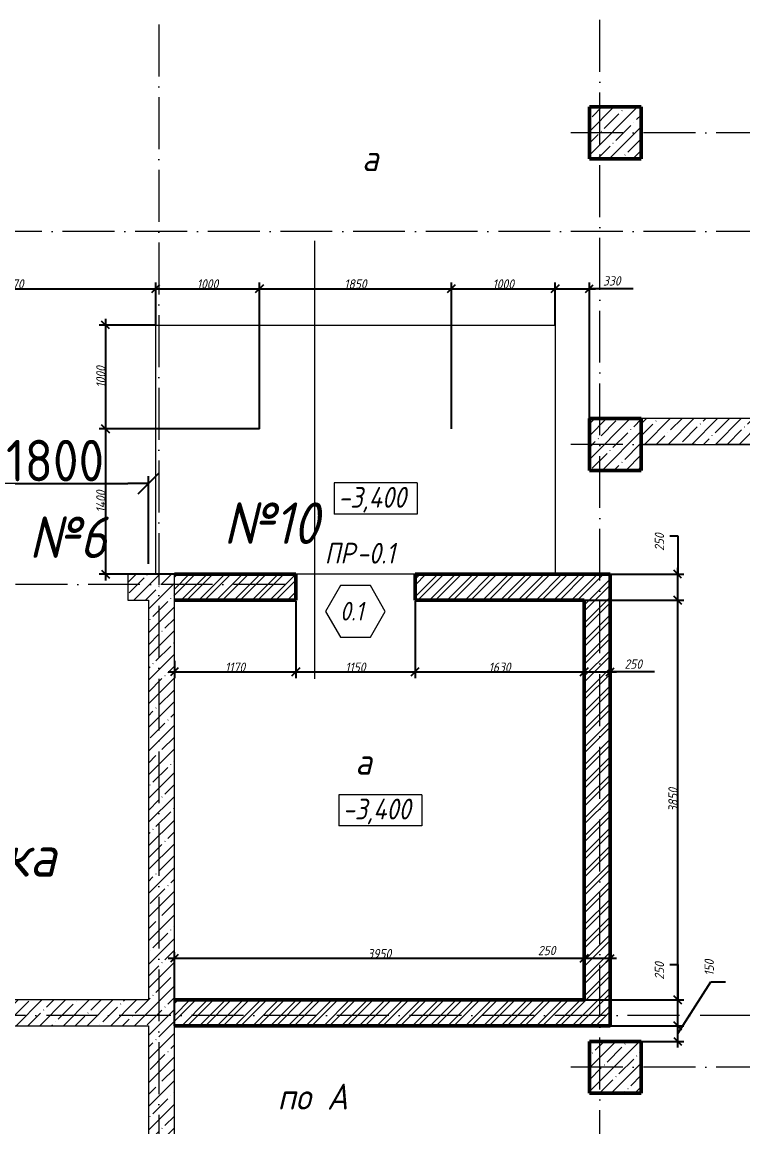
# Model space of a CAD drawing. Header units: millimetres. Extents: x -401725 to 250493, y 305116 to 802890.
# Drawn here: x -262969 to -256021, y 459773 to 470415 of the extents above; entities that cross this region are included whole.
import ezdxf

# ---------------------------------------------------------------- set-up
doc = ezdxf.new("R2010")
doc.units = ezdxf.units.MM
doc.linetypes.add('200_ШТРИХ_ш1п0_6_', pattern=[160, 100, -60])
doc.linetypes.add('50_200_ШТРИХ_1Т_ш5_п1_п1_', pattern=[700, 500, -100, 0, -100])
for name, color, linetype, lineweight in [('A-____-____-DIMS', 7, 'Continuous', 9), ('A-____-NOTE-TEXT', 7, 'Continuous', 9), ('A-DOOR-____-IDEN', 7, 'Continuous', 9), ('A-FLOR-____-OTLN', 7, 'Continuous', 9), ('A-GENM-____-IDEN', 7, 'Continuous', 9), ('A-WALL-____-MCUT-1', 7, 'Continuous', 9), ('A-WALL-____-MCUT-2', 7, 'Continuous', 50), ('A-WALL-____-PATT-1', 7, 'Continuous', 9), ('G-____-____-DIMS', 7, 'Continuous', 9), ('G-____-____-TEXT', 7, 'Continuous', 9), ('S-COLS-____-MCUT', 7, 'Continuous', 50), ('S-COLS-____-OTLN', 7, 'Continuous', 9), ('S-GRID-____-OTLN-1', 7, '50_200_ШТРИХ_1Т_ш5_п1_п1_', 9)]:
    doc.layers.add(name, color=color, linetype=linetype, lineweight=lineweight)
for name, color, linetype, lineweight, true_color in [('A-DETL-GENF-OTLN-4', 9, '200_ШТРИХ_ш1п0_6_', 9, 0x808080), ('A-DETL-GENF-OTLN-5', 7, 'Continuous', 5, 0xc0c0c0), ('A-WALL-____-PATT-2', 7, 'Continuous', 9, 0x787878)]:
    doc.layers.add(name, color=color, linetype=linetype, lineweight=lineweight, true_color=true_color)
doc.styles.add('ISOCPEUR_I', font='isocpeui.ttf', dxfattribs={"width": 0.9, "height": 2.5})
doc.styles.add('ISOCPEUR_I_2', font='isocpeui.ttf', dxfattribs={"width": 0.85, "height": 2.3})
doc.styles.add('ISOCPEUR_I_6', font='isocpeui.ttf', dxfattribs={"width": 0.85, "height": 3.5})
doc.styles.add('ISOCPEUR_I_7', font='isocpeui.ttf', dxfattribs={"width": 0.9, "height": 90})
doc.styles.add('СПДС', font='isocpeur.ttf', dxfattribs={"width": 0.9})
doc.dimstyles.new('ISO-1_8_0_9К_СРЕДНИЙ_Кладочные', dxfattribs={"dimscale": 304.8, "dimtxt": 89.638306, "dimasz": 0.246063, "dimexe": 0.19685, "dimexo": 0, "dimgap": 0, "dimtad": 1, "dimdec": 3, "dimrnd": 0.001, "dimdsep": 46, "dimtxsty": 'ISOCPEUR_I_7', "dimblk1": 'OBLIQUE', "dimblk2": 'OBLIQUE', "dimsah": 1, "dimcen": 0.09, "dimdle": 0.19685, "dimazin": 0, "dimtfac": 1, "dimtdec": 4, "dimtix": 1, "dimtmove": 2, "dimatfit": 3, "dimfxl": 1, "dimtvp": 1, "dimtolj": 1, "dimtzin": 0, "dimarcsym": 2})
doc.dimstyles.new('ISO-1_8_0_9К_СРЕДНИЙ_Кладочные_2', dxfattribs={"dimscale": 304.8, "dimtxt": 89.638306, "dimasz": 0.246063, "dimexe": 0.19685, "dimexo": 0, "dimgap": 0, "dimtad": 1, "dimdec": 3, "dimrnd": 0.001, "dimdsep": 46, "dimtxsty": 'ISOCPEUR_I_7', "dimblk1": 'OBLIQUE', "dimblk2": 'OBLIQUE', "dimsah": 1, "dimcen": 0.09, "dimdle": 0.19685, "dimazin": 0, "dimtfac": 1, "dimtdec": 4, "dimtix": 1, "dimtmove": 1, "dimatfit": 3, "dimfxl": 1, "dimtvp": 1, "dimtolj": 1, "dimtzin": 0, "dimarcsym": 2})
doc.dimstyles.new('Размера А3', dxfattribs={"dimtxt": 200, "dimasz": 100, "dimexe": 70, "dimexo": 100, "dimgap": 20, "dimtad": 1, "dimdec": 0, "dimrnd": 10, "dimzin": 0, "dimdsep": 46, "dimtxsty": 'СПДС', "dimblk": 'ARROWHEAD_6', "dimcen": 1, "dimclrd": 256, "dimclre": 256, "dimclrt": 256, "dimazin": 0, "dimtfac": 1, "dimtdec": 0, "dimtmove": 2, "dimatfit": 3, "dimfxl": 1, "dimtolj": 1, "dimtzin": 0, "dimarcsym": 0})
pattern_1 = [(45, (-350751.34, 459015.94), (-114.04925, 114.04925), []), (45, (-350637.3, 459015.94), (-114.04925, 114.04925), [201.612, -40.322, 3.353, -36.97])]
pattern_2 = [(45, (-350751.34, 459015.94), (-85.53659, 85.53659), []), (45, (-350694.32, 459015.94), (-85.53659, 85.53659), [])]

# ---------------------------------------------------------------- blocks, each defined once
blk = doc.blocks.new('BSC_Колонна _Прямоугольная - 500х500-V29-АР1_Кладочный план подвала в осях 1-64_А-ГГ')
at = {"layer": 'S-COLS-____-OTLN'}
h = blk.add_hatch(dxfattribs=at)
h.set_pattern_fill('FP_40', color=256, style=0, pattern_type=2)
h.set_pattern_definition([(45, (-93500, -7331.04), (-114.04925, 114.04925), []), (45, (-93385.95, -7331.04), (-114.04925, 114.04925), [201.613, -40.323, 3.353, -36.97])])
h.paths.add_polyline_path([(-250, -250), (250, -250), (250, 250), (-250, 250)], flags=0)
at = {"layer": 'S-COLS-____-MCUT'}
for p, q in [((250, 250), (-250, 250)), ((-250, 250), (-250, -250)), ((250, -250), (250, 250)), ((-250, -250), (250, -250))]:
    blk.add_line(p, q, dxfattribs=at)
blk = doc.blocks.new('BSC_Колонна _Прямоугольная - 500х500-V82-АР1_Кладочный план подвала в осях 1-64_А-ГГ')
at = {"layer": 'S-COLS-____-OTLN'}
h = blk.add_hatch(dxfattribs=at)
h.set_pattern_fill('FP_94', color=256, style=0, pattern_type=2)
h.set_pattern_definition([(45, (-93500, -10331.04), (-114.04925, 114.04925), []), (45, (-93385.95, -10331.04), (-114.04925, 114.04925), [201.613, -40.323, 3.353, -36.97])])
h.paths.add_polyline_path([(-250, -250), (250, -250), (250, 250), (-250, 250)], flags=0)
at = {"layer": 'S-COLS-____-MCUT'}
for p, q in [((250, 250), (-250, 250)), ((-250, 250), (-250, -250)), ((250, -250), (250, 250)), ((-250, -250), (250, -250))]:
    blk.add_line(p, q, dxfattribs=at)
blk = doc.blocks.new('BSC_Колонна _Прямоугольная - 500х500-V84-АР1_Кладочный план подвала в осях 1-64_А-ГГ')
at = {"layer": 'S-COLS-____-OTLN'}
h = blk.add_hatch(dxfattribs=at)
h.set_pattern_fill('FP_96', color=256, style=0, pattern_type=2)
h.set_pattern_definition([(45, (-93500, -1331.04), (-114.04925, 114.04925), []), (45, (-93385.95, -1331.04), (-114.04925, 114.04925), [201.613, -40.323, 3.353, -36.97])])
h.paths.add_polyline_path([(-250, -250), (250, -250), (250, 250), (-250, 250)], flags=0)
at = {"layer": 'S-COLS-____-MCUT'}
for p, q in [((250, 250), (-250, 250)), ((-250, 250), (-250, -250)), ((250, -250), (250, 250)), ((-250, -250), (250, -250))]:
    blk.add_line(p, q, dxfattribs=at)
blk = doc.blocks.new('DET_L_Имитация разреза_ISO2-5 - Вправо-27489998-АР1_Кладочный план подвала в осях 1-64_А-ГГ')
at = {"layer": 'A-DETL-GENF-OTLN-5'}
blk.add_line((143, 0), (4360, 0), dxfattribs=at)
blk = doc.blocks.new('Высотные отметки - 9_5х3_5_h_-17668430-АР1_Кладочный план подвала в осях 1-64_А-ГГ')
at = {"layer": 'G-____-____-DIMS'}
for p, q in [((-4, 3), (-4, 0)), ((4, 3), (-4, 3)), ((4, 3), (4, 0)), ((4, 0), (-4, 0))]:
    blk.add_line(p, q, dxfattribs=at)
blk = doc.blocks.new('_Oblique')
at = {"color": 0, "linetype": 'ByBlock', "lineweight": -2}
blk.add_line((-0.5, -0.5), (0.5, 0.5), dxfattribs=at)
blk = doc.blocks.new('*D8279')
at = {"layer": 'A-____-____-DIMS', "color": 0, "lineweight": -2, "transparency": 16777216}
for p, q in [((-264511, 467847), (-261621, 467847)), ((-264451, 465097), (-264451, 467907)), ((-261681, 467497), (-261681, 467907))]:
    blk.add_line(p, q, dxfattribs=at)
at = {"layer": 'Defpoints', "color": 0, "transparency": 16777216}
for p in [(-261681, 467847), (-261681, 467497), (-264451, 465097)]:
    blk.add_point(p, dxfattribs=at)
at = {"layer": 'A-____-____-DIMS', "color": 0, "lineweight": -2, "transparency": 16777216, "xscale": 75, "yscale": 75, "zscale": 75, "rotation": 180}
blk.add_blockref('_Oblique', (-264451, 467847), dxfattribs=at)
at = {"layer": 'A-____-____-DIMS', "color": 0, "lineweight": -2, "transparency": 16777216, "xscale": 75, "yscale": 75, "zscale": 75}
blk.add_blockref('_Oblique', (-261681, 467847), dxfattribs=at)
at = {"layer": 'A-____-____-DIMS', "color": 0, "transparency": 16777216, "insert": (-263066, 467892), "char_height": 90, "width": 546.1, "attachment_point": 5, "style": 'ISOCPEUR_I_7'}
blk.add_mtext('\\A1;2770', dxfattribs=at)
blk = doc.blocks.new('*D8280')
at = {"layer": 'A-____-____-DIMS', "color": 0, "lineweight": -2, "transparency": 16777216}
for p, q in [((-261741, 467847), (-260621, 467847)), ((-261681, 467497), (-261681, 467907)), ((-260681, 466497), (-260681, 467907))]:
    blk.add_line(p, q, dxfattribs=at)
at = {"layer": 'Defpoints', "color": 0, "transparency": 16777216}
for p in [(-260681, 467847), (-261681, 467497), (-260681, 466497)]:
    blk.add_point(p, dxfattribs=at)
at = {"layer": 'A-____-____-DIMS', "color": 0, "lineweight": -2, "transparency": 16777216, "xscale": 75, "yscale": 75, "zscale": 75, "rotation": 180}
blk.add_blockref('_Oblique', (-261681, 467847), dxfattribs=at)
at = {"layer": 'A-____-____-DIMS', "color": 0, "lineweight": -2, "transparency": 16777216, "xscale": 75, "yscale": 75, "zscale": 75}
blk.add_blockref('_Oblique', (-260681, 467847), dxfattribs=at)
at = {"layer": 'A-____-____-DIMS', "color": 0, "transparency": 16777216, "insert": (-261181, 467892), "char_height": 90, "width": 504.73, "attachment_point": 5, "style": 'ISOCPEUR_I_7'}
blk.add_mtext('\\A1;1000', dxfattribs=at)
blk = doc.blocks.new('*D8281')
at = {"layer": 'A-____-____-DIMS', "color": 0, "lineweight": -2, "transparency": 16777216}
for p, q in [((-260741, 467847), (-258771, 467847)), ((-260681, 466497), (-260681, 467907)), ((-258831, 466497), (-258831, 467907))]:
    blk.add_line(p, q, dxfattribs=at)
at = {"layer": 'Defpoints', "color": 0, "transparency": 16777216}
for p in [(-258831, 467847), (-260681, 466497), (-258831, 466497)]:
    blk.add_point(p, dxfattribs=at)
at = {"layer": 'A-____-____-DIMS', "color": 0, "lineweight": -2, "transparency": 16777216, "xscale": 75, "yscale": 75, "zscale": 75, "rotation": 180}
blk.add_blockref('_Oblique', (-260681, 467847), dxfattribs=at)
at = {"layer": 'A-____-____-DIMS', "color": 0, "lineweight": -2, "transparency": 16777216, "xscale": 75, "yscale": 75, "zscale": 75}
blk.add_blockref('_Oblique', (-258831, 467847), dxfattribs=at)
at = {"layer": 'A-____-____-DIMS', "color": 0, "transparency": 16777216, "insert": (-259756, 467892), "char_height": 90, "width": 504.73, "attachment_point": 5, "style": 'ISOCPEUR_I_7'}
blk.add_mtext('\\A1;1850', dxfattribs=at)
blk = doc.blocks.new('*D8282')
at = {"layer": 'A-____-____-DIMS', "color": 0, "lineweight": -2, "transparency": 16777216}
for p, q in [((-258891, 467847), (-257771, 467847)), ((-258831, 466497), (-258831, 467907)), ((-257831, 467497), (-257831, 467907))]:
    blk.add_line(p, q, dxfattribs=at)
at = {"layer": 'Defpoints', "color": 0, "transparency": 16777216}
for p in [(-257831, 467847), (-257831, 467497), (-258831, 466497)]:
    blk.add_point(p, dxfattribs=at)
at = {"layer": 'A-____-____-DIMS', "color": 0, "lineweight": -2, "transparency": 16777216, "xscale": 75, "yscale": 75, "zscale": 75, "rotation": 180}
blk.add_blockref('_Oblique', (-258831, 467847), dxfattribs=at)
at = {"layer": 'A-____-____-DIMS', "color": 0, "lineweight": -2, "transparency": 16777216, "xscale": 75, "yscale": 75, "zscale": 75}
blk.add_blockref('_Oblique', (-257831, 467847), dxfattribs=at)
at = {"layer": 'A-____-____-DIMS', "color": 0, "transparency": 16777216, "insert": (-258331, 467892), "char_height": 90, "width": 504.73, "attachment_point": 5, "style": 'ISOCPEUR_I_7'}
blk.add_mtext('\\A1;1000', dxfattribs=at)
blk = doc.blocks.new('*D8283')
at = {"layer": 'A-____-____-DIMS', "color": 0, "lineweight": -2, "transparency": 16777216}
for p, q in [((-257891, 467847), (-257441, 467847)), ((-257831, 467497), (-257831, 467907)), ((-257501, 466597), (-257501, 467907)), ((-257079, 467847), (-257501, 467847))]:
    blk.add_line(p, q, dxfattribs=at)
at = {"layer": 'Defpoints', "color": 0, "transparency": 16777216}
for p in [(-257501, 467847), (-257831, 467497), (-257501, 466597)]:
    blk.add_point(p, dxfattribs=at)
at = {"layer": 'A-____-____-DIMS', "color": 0, "lineweight": -2, "transparency": 16777216, "xscale": 75, "yscale": 75, "zscale": 75, "rotation": 180}
blk.add_blockref('_Oblique', (-257831, 467847), dxfattribs=at)
at = {"layer": 'A-____-____-DIMS', "color": 0, "lineweight": -2, "transparency": 16777216, "xscale": 75, "yscale": 75, "zscale": 75}
blk.add_blockref('_Oblique', (-257501, 467847), dxfattribs=at)
at = {"layer": 'A-____-____-DIMS', "color": 0, "transparency": 16777216, "insert": (-257370, 467967), "char_height": 90, "width": 409.58, "attachment_point": 1, "line_spacing_factor": 1.149209, "style": 'ISOCPEUR_I_7'}
blk.add_mtext('\\A1;330', dxfattribs=at)
blk = doc.blocks.new('*D8287')
at = {"layer": 'A-____-____-DIMS', "color": 0, "lineweight": -2, "transparency": 16777216}
for p, q in [((-261681, 467497), (-262225, 467497)), ((-262165, 467557), (-262165, 466437)), ((-260681, 466497), (-262225, 466497))]:
    blk.add_line(p, q, dxfattribs=at)
at = {"layer": 'Defpoints', "color": 0, "transparency": 16777216}
for p in [(-261681, 467497), (-262165, 466497), (-260681, 466497)]:
    blk.add_point(p, dxfattribs=at)
at = {"layer": 'A-____-____-DIMS', "color": 0, "lineweight": -2, "transparency": 16777216, "xscale": 75, "yscale": 75, "zscale": 75}
for p, rotation in [((-262165, 467497), 90), ((-262165, 466497), 270)]:
    blk.add_blockref('_Oblique', p, dxfattribs=dict(at, rotation=rotation))
at = {"layer": 'A-____-____-DIMS', "color": 0, "transparency": 16777216, "insert": (-262210, 466997), "char_height": 90, "width": 504.73, "attachment_point": 5, "rotation": 90, "style": 'ISOCPEUR_I_7'}
blk.add_mtext('\\A1;1000', dxfattribs=at)
blk = doc.blocks.new('*D8288')
at = {"layer": 'A-____-____-DIMS', "color": 0, "lineweight": -2, "transparency": 16777216}
for p, q in [((-262165, 466557), (-262165, 465037)), ((-260681, 466497), (-262225, 466497)), ((-261501, 465097), (-262225, 465097))]:
    blk.add_line(p, q, dxfattribs=at)
at = {"layer": 'Defpoints', "color": 0, "transparency": 16777216}
for p in [(-260681, 466497), (-262165, 465097), (-261501, 465097)]:
    blk.add_point(p, dxfattribs=at)
at = {"layer": 'A-____-____-DIMS', "color": 0, "lineweight": -2, "transparency": 16777216, "xscale": 75, "yscale": 75, "zscale": 75}
for p, rotation in [((-262165, 466497), 90), ((-262165, 465097), 270)]:
    blk.add_blockref('_Oblique', p, dxfattribs=dict(at, rotation=rotation))
at = {"layer": 'A-____-____-DIMS', "color": 0, "transparency": 16777216, "insert": (-262210, 465797), "char_height": 90, "width": 521.28, "attachment_point": 5, "rotation": 90, "style": 'ISOCPEUR_I_7'}
blk.add_mtext('\\A1;1400', dxfattribs=at)
blk = doc.blocks.new('Марка проема - марка проема-27336095-АР1_Кладочный план подвала в осях 1-64_А-ГГ')
at = {"layer": 'A-DOOR-____-IDEN'}
for p, q in [((-1.44, 0.16), (-2.88, -2.33)), ((1.44, 0.16), (-1.44, 0.16)), ((2.88, -2.33), (1.44, 0.16)), ((-2.88, -2.33), (-1.44, -4.82)), ((1.44, -4.82), (2.88, -2.33)), ((-1.44, -4.82), (1.44, -4.82))]:
    blk.add_line(p, q, dxfattribs=at)
blk = doc.blocks.new('*D8216')
at = {"layer": 'A-____-____-DIMS', "color": 0, "lineweight": -2, "transparency": 16777216}
for p, q in [((-261501, 460747), (-261501, 461457)), ((-257551, 461504), (-257551, 461337)), ((-261561, 461397), (-257491, 461397))]:
    blk.add_line(p, q, dxfattribs=at)
at = {"layer": 'Defpoints', "color": 0, "transparency": 16777216}
for p in [(-257551, 461504), (-257551, 461397), (-261501, 460747)]:
    blk.add_point(p, dxfattribs=at)
at = {"layer": 'A-____-____-DIMS', "color": 0, "lineweight": -2, "transparency": 16777216, "xscale": 75, "yscale": 75, "zscale": 75, "rotation": 180}
blk.add_blockref('_Oblique', (-261501, 461397), dxfattribs=at)
at = {"layer": 'A-____-____-DIMS', "color": 0, "lineweight": -2, "transparency": 16777216, "xscale": 75, "yscale": 75, "zscale": 75}
blk.add_blockref('_Oblique', (-257551, 461397), dxfattribs=at)
at = {"layer": 'A-____-____-DIMS', "color": 0, "transparency": 16777216, "insert": (-259526, 461442), "char_height": 90, "width": 546.1, "attachment_point": 5, "style": 'ISOCPEUR_I_7'}
blk.add_mtext('\\A1;3950', dxfattribs=at)
blk = doc.blocks.new('*D8217')
at = {"layer": 'A-____-____-DIMS', "color": 0, "lineweight": -2, "transparency": 16777216}
for p, q in [((-257551, 461504), (-257551, 461337)), ((-257301, 461504), (-257301, 461337)), ((-257878, 461397), (-257551, 461397)), ((-257611, 461397), (-257241, 461397))]:
    blk.add_line(p, q, dxfattribs=at)
at = {"layer": 'Defpoints', "color": 0, "transparency": 16777216}
for p in [(-257551, 461504), (-257301, 461504), (-257301, 461397)]:
    blk.add_point(p, dxfattribs=at)
at = {"layer": 'A-____-____-DIMS', "color": 0, "lineweight": -2, "transparency": 16777216, "xscale": 75, "yscale": 75, "zscale": 75, "rotation": 180}
blk.add_blockref('_Oblique', (-257551, 461397), dxfattribs=at)
at = {"layer": 'A-____-____-DIMS', "color": 0, "lineweight": -2, "transparency": 16777216, "xscale": 75, "yscale": 75, "zscale": 75}
blk.add_blockref('_Oblique', (-257301, 461397), dxfattribs=at)
at = {"layer": 'A-____-____-DIMS', "color": 0, "transparency": 16777216, "insert": (-257997, 461517), "char_height": 90, "width": 409.58, "attachment_point": 1, "line_spacing_factor": 1.149209, "style": 'ISOCPEUR_I_7'}
blk.add_mtext('\\A1;250', dxfattribs=at)
blk = doc.blocks.new('*D8218')
at = {"layer": 'A-____-____-DIMS', "color": 0, "lineweight": -2, "transparency": 16777216}
for p, q in [((-256650, 460672), (-256331, 461169)), ((-256331, 461169), (-256190, 461169)), ((-256650, 460537), (-256650, 460807)), ((-257301, 460747), (-256590, 460747)), ((-257001, 460597), (-256590, 460597))]:
    blk.add_line(p, q, dxfattribs=at)
at = {"layer": 'Defpoints', "color": 0, "transparency": 16777216}
for p in [(-257301, 460747), (-256650, 460747), (-257001, 460597)]:
    blk.add_point(p, dxfattribs=at)
at = {"layer": 'A-____-____-DIMS', "color": 0, "lineweight": -2, "transparency": 16777216, "xscale": 75, "yscale": 75, "zscale": 75}
for p, rotation in [((-256650, 460747), 90), ((-256650, 460597), 270)]:
    blk.add_blockref('_Oblique', p, dxfattribs=dict(at, rotation=rotation))
at = {"layer": 'A-____-____-DIMS', "color": 0, "transparency": 16777216, "insert": (-256391, 461229), "char_height": 90, "width": 368.21, "attachment_point": 1, "rotation": 90, "line_spacing_factor": 1.149209, "style": 'ISOCPEUR_I_7'}
blk.add_mtext('\\A1;150', dxfattribs=at)
blk = doc.blocks.new('*D8219')
at = {"layer": 'A-____-____-DIMS', "color": 0, "lineweight": -2, "transparency": 16777216}
for p, q in [((-256725, 461336), (-256650, 461336)), ((-256650, 461336), (-256650, 460997)), ((-257551, 460997), (-256590, 460997)), ((-256650, 460687), (-256650, 461057)), ((-257301, 460747), (-256590, 460747))]:
    blk.add_line(p, q, dxfattribs=at)
at = {"layer": 'Defpoints', "color": 0, "transparency": 16777216}
for p in [(-257551, 460997), (-256650, 460997), (-257301, 460747)]:
    blk.add_point(p, dxfattribs=at)
at = {"layer": 'A-____-____-DIMS', "color": 0, "lineweight": -2, "transparency": 16777216, "xscale": 75, "yscale": 75, "zscale": 75}
for p, rotation in [((-256650, 460997), 90), ((-256650, 460747), 270)]:
    blk.add_blockref('_Oblique', p, dxfattribs=dict(at, rotation=rotation))
at = {"layer": 'A-____-____-DIMS', "color": 0, "transparency": 16777216, "insert": (-256871, 461191), "char_height": 90, "width": 409.58, "attachment_point": 1, "rotation": 90, "line_spacing_factor": 1.149209, "style": 'ISOCPEUR_I_7'}
blk.add_mtext('\\A1;250', dxfattribs=at)
blk = doc.blocks.new('*D8220')
at = {"layer": 'A-____-____-DIMS', "color": 0, "lineweight": -2, "transparency": 16777216}
for p, q in [((-257551, 464847), (-256590, 464847)), ((-256650, 460937), (-256650, 464907)), ((-257551, 460997), (-256590, 460997))]:
    blk.add_line(p, q, dxfattribs=at)
at = {"layer": 'Defpoints', "color": 0, "transparency": 16777216}
for p in [(-257551, 464847), (-256650, 464847), (-257551, 460997)]:
    blk.add_point(p, dxfattribs=at)
at = {"layer": 'A-____-____-DIMS', "color": 0, "lineweight": -2, "transparency": 16777216, "xscale": 75, "yscale": 75, "zscale": 75}
for p, rotation in [((-256650, 464847), 90), ((-256650, 460997), 270)]:
    blk.add_blockref('_Oblique', p, dxfattribs=dict(at, rotation=rotation))
at = {"layer": 'A-____-____-DIMS', "color": 0, "transparency": 16777216, "insert": (-256695, 462922), "char_height": 90, "width": 546.1, "attachment_point": 5, "rotation": 90, "style": 'ISOCPEUR_I_7'}
blk.add_mtext('\\A1;3850', dxfattribs=at)
blk = doc.blocks.new('*D8221')
at = {"layer": 'A-____-____-DIMS', "color": 0, "lineweight": -2, "transparency": 16777216}
for p, q in [((-256725, 465466), (-256650, 465466)), ((-256650, 465466), (-256650, 465097)), ((-256650, 464787), (-256650, 465157)), ((-257301, 465097), (-256590, 465097)), ((-257551, 464847), (-256590, 464847))]:
    blk.add_line(p, q, dxfattribs=at)
at = {"layer": 'Defpoints', "color": 0, "transparency": 16777216}
for p in [(-257301, 465097), (-256650, 465097), (-257551, 464847)]:
    blk.add_point(p, dxfattribs=at)
at = {"layer": 'A-____-____-DIMS', "color": 0, "lineweight": -2, "transparency": 16777216, "xscale": 75, "yscale": 75, "zscale": 75}
for p, rotation in [((-256650, 465097), 90), ((-256650, 464847), 270)]:
    blk.add_blockref('_Oblique', p, dxfattribs=dict(at, rotation=rotation))
at = {"layer": 'A-____-____-DIMS', "color": 0, "transparency": 16777216, "insert": (-256871, 465321), "char_height": 90, "width": 409.58, "attachment_point": 1, "rotation": 90, "line_spacing_factor": 1.149209, "style": 'ISOCPEUR_I_7'}
blk.add_mtext('\\A1;250', dxfattribs=at)
blk = doc.blocks.new('*D8222')
at = {"layer": 'A-____-____-DIMS', "color": 0, "lineweight": -2, "transparency": 16777216}
for p, q in [((-260331, 464841), (-260331, 464096)), ((-261501, 464262), (-261501, 464096)), ((-261561, 464156), (-260271, 464156))]:
    blk.add_line(p, q, dxfattribs=at)
at = {"layer": 'Defpoints', "color": 0, "transparency": 16777216}
for p in [(-260331, 464841), (-261501, 464262), (-260331, 464156)]:
    blk.add_point(p, dxfattribs=at)
at = {"layer": 'A-____-____-DIMS', "color": 0, "lineweight": -2, "transparency": 16777216, "xscale": 75, "yscale": 75, "zscale": 75, "rotation": 180}
blk.add_blockref('_Oblique', (-261501, 464156), dxfattribs=at)
at = {"layer": 'A-____-____-DIMS', "color": 0, "lineweight": -2, "transparency": 16777216, "xscale": 75, "yscale": 75, "zscale": 75}
blk.add_blockref('_Oblique', (-260331, 464156), dxfattribs=at)
at = {"layer": 'A-____-____-DIMS', "color": 0, "transparency": 16777216, "insert": (-260916, 464201), "char_height": 90, "width": 463.36, "attachment_point": 5, "style": 'ISOCPEUR_I_7'}
blk.add_mtext('\\A1;1170', dxfattribs=at)
blk = doc.blocks.new('*D8223')
at = {"layer": 'A-____-____-DIMS', "color": 0, "lineweight": -2, "transparency": 16777216}
for p, q in [((-260331, 464841), (-260331, 464096)), ((-259181, 464839), (-259181, 464096)), ((-260391, 464156), (-259121, 464156))]:
    blk.add_line(p, q, dxfattribs=at)
at = {"layer": 'Defpoints', "color": 0, "transparency": 16777216}
for p in [(-260331, 464841), (-259181, 464839), (-259181, 464156)]:
    blk.add_point(p, dxfattribs=at)
at = {"layer": 'A-____-____-DIMS', "color": 0, "lineweight": -2, "transparency": 16777216, "xscale": 75, "yscale": 75, "zscale": 75, "rotation": 180}
blk.add_blockref('_Oblique', (-260331, 464156), dxfattribs=at)
at = {"layer": 'A-____-____-DIMS', "color": 0, "lineweight": -2, "transparency": 16777216, "xscale": 75, "yscale": 75, "zscale": 75}
blk.add_blockref('_Oblique', (-259181, 464156), dxfattribs=at)
at = {"layer": 'A-____-____-DIMS', "color": 0, "transparency": 16777216, "insert": (-259756, 464201), "char_height": 90, "width": 463.36, "attachment_point": 5, "style": 'ISOCPEUR_I_7'}
blk.add_mtext('\\A1;1150', dxfattribs=at)
blk = doc.blocks.new('*D8224')
at = {"layer": 'A-____-____-DIMS', "color": 0, "lineweight": -2, "transparency": 16777216}
for p, q in [((-259181, 464839), (-259181, 464096)), ((-257551, 464262), (-257551, 464096)), ((-259241, 464156), (-257491, 464156))]:
    blk.add_line(p, q, dxfattribs=at)
at = {"layer": 'Defpoints', "color": 0, "transparency": 16777216}
for p in [(-259181, 464839), (-257551, 464262), (-257551, 464156)]:
    blk.add_point(p, dxfattribs=at)
at = {"layer": 'A-____-____-DIMS', "color": 0, "lineweight": -2, "transparency": 16777216, "xscale": 75, "yscale": 75, "zscale": 75, "rotation": 180}
blk.add_blockref('_Oblique', (-259181, 464156), dxfattribs=at)
at = {"layer": 'A-____-____-DIMS', "color": 0, "lineweight": -2, "transparency": 16777216, "xscale": 75, "yscale": 75, "zscale": 75}
blk.add_blockref('_Oblique', (-257551, 464156), dxfattribs=at)
at = {"layer": 'A-____-____-DIMS', "color": 0, "transparency": 16777216, "insert": (-258366, 464201), "char_height": 90, "width": 504.73, "attachment_point": 5, "style": 'ISOCPEUR_I_7'}
blk.add_mtext('\\A1;1630', dxfattribs=at)
blk = doc.blocks.new('*D8225')
at = {"layer": 'A-____-____-DIMS', "color": 0, "lineweight": -2, "transparency": 16777216}
for p, q in [((-257551, 464262), (-257551, 464096)), ((-257301, 464262), (-257301, 464096)), ((-257611, 464156), (-257241, 464156)), ((-256873, 464156), (-257301, 464156))]:
    blk.add_line(p, q, dxfattribs=at)
at = {"layer": 'Defpoints', "color": 0, "transparency": 16777216}
for p in [(-257551, 464262), (-257301, 464262), (-257301, 464156)]:
    blk.add_point(p, dxfattribs=at)
at = {"layer": 'A-____-____-DIMS', "color": 0, "lineweight": -2, "transparency": 16777216, "xscale": 75, "yscale": 75, "zscale": 75, "rotation": 180}
blk.add_blockref('_Oblique', (-257551, 464156), dxfattribs=at)
at = {"layer": 'A-____-____-DIMS', "color": 0, "lineweight": -2, "transparency": 16777216, "xscale": 75, "yscale": 75, "zscale": 75}
blk.add_blockref('_Oblique', (-257301, 464156), dxfattribs=at)
at = {"layer": 'A-____-____-DIMS', "color": 0, "transparency": 16777216, "insert": (-257163, 464276), "char_height": 90, "width": 409.58, "attachment_point": 1, "line_spacing_factor": 1.149209, "style": 'ISOCPEUR_I_7'}
blk.add_mtext('\\A1;250', dxfattribs=at)
blk = doc.blocks.new('ARROWHEAD_6')
at = {"color": 0, "linetype": 'Continuous'}
for p, q in [((0, 0), (-1, 0)), ((-0.5, -0.5), (0.5, 0.5))]:
    blk.add_line(p, q, dxfattribs=at)
blk = doc.blocks.new('*D8536')
at = {"lineweight": -2, "transparency": 16777216}
for p, q in [((-263551, 465197), (-263551, 466041)), ((-261751, 465197), (-261751, 466041)), ((-263351, 465971), (-261951, 465971))]:
    blk.add_line(p, q, dxfattribs=at)
at = {"layer": 'Defpoints', "color": 0, "transparency": 16777216}
for p in [(-261751, 465971), (-263551, 465097), (-261751, 465097)]:
    blk.add_point(p, dxfattribs=at)
at = {"lineweight": -2, "transparency": 16777216, "xscale": 200, "yscale": 200, "zscale": 200, "rotation": 180}
blk.add_blockref('ARROWHEAD_6', (-263551, 465971), dxfattribs=at)
at = {"lineweight": -2, "transparency": 16777216, "xscale": 200, "yscale": 200, "zscale": 200}
blk.add_blockref('ARROWHEAD_6', (-261751, 465971), dxfattribs=at)
at = {"lineweight": 25, "transparency": 16777216, "insert": (-262651, 466191), "char_height": 400, "attachment_point": 5, "style": 'СПДС'}
blk.add_mtext('\\A1;1800', dxfattribs=at)

msp = doc.modelspace()

# ---------------------------------------------------------------- hatches: boundary and pattern name
at = {"layer": 'A-WALL-____-PATT-1'}
h = msp.add_hatch(dxfattribs=at)
h.set_pattern_fill('FP_1', color=256, style=0, pattern_type=2)
h.set_pattern_definition(pattern_1)
h.paths.add_polyline_path([(-250001.3432, 466346.983), (-250001.3432, 466596.983), (-252751.3432, 466596.983), (-252751.3432, 466346.983), (-251786.5304, 466346.983)], flags=0)
h.paths.add_polyline_path([(-254251.3432, 466346.983), (-254251.3432, 466596.983), (-254752.2737, 466596.983), (-254752.2737, 466346.983)], flags=0)
h.paths.add_polyline_path([(-255852.2737, 466346.983), (-255852.2737, 466596.983), (-257001.3432, 466596.983), (-257001.3432, 466346.983)], flags=0)
h = msp.add_hatch(dxfattribs=at)
h.set_pattern_fill('FP_1', color=256, style=0, pattern_type=2)
h.set_pattern_definition(pattern_1)
h.paths.add_polyline_path([(-261751.3432, 464846.983), (-261751.3432, 465096.983), (-261951.3432, 465096.983), (-261951.3432, 464846.983)], flags=0)
h.paths.add_polyline_path([(-263551.3432, 464846.983), (-263551.3432, 465096.983), (-264201.3432, 465096.983), (-264201.3432, 464846.983)], flags=0)
h = msp.add_hatch(dxfattribs=at)
h.set_pattern_fill('FP_1', color=256, style=0, pattern_type=2)
h.set_pattern_definition(pattern_1)
h.paths.add_polyline_path([(-261501.3432, 460746.983), (-261501.3432, 465096.983), (-261751.3432, 465096.983), (-261751.3432, 460746.983)], flags=0)
h = msp.add_hatch(dxfattribs=at)
h.set_pattern_fill('FP_1', color=256, style=0, pattern_type=2)
h.set_pattern_definition(pattern_1)
h.paths.add_polyline_path([(-261751.3432, 460746.983), (-261751.3432, 460996.983), (-266951.3432, 460996.983), (-266951.3432, 460746.983), (-262391.5497, 460746.983)], flags=0)
h = msp.add_hatch(dxfattribs=at)
h.set_pattern_fill('FP_1', color=256, style=0, pattern_type=2)
h.set_pattern_definition(pattern_1)
h.paths.add_polyline_path([(-261501.3432, 457596.983), (-261501.3432, 460746.983), (-261751.3432, 460746.983), (-261751.3432, 457596.983)], flags=0)
at = {"layer": 'A-WALL-____-PATT-2'}
h = msp.add_hatch(dxfattribs=at)
h.set_pattern_fill('FP_5', color=256, style=0, pattern_type=2)
h.set_pattern_definition(pattern_2)
h.paths.add_polyline_path([(-257551.3432, 464846.983), (-257301.3432, 464846.983), (-257301.3432, 465096.983), (-259181.3432, 465096.983), (-259181.3432, 464846.983), (-258856.5433, 464846.983)], flags=0)
h.paths.add_polyline_path([(-260331.3432, 464846.983), (-260331.3432, 465096.983), (-261501.3432, 465096.983), (-261501.3432, 464846.983)], flags=0)
h = msp.add_hatch(dxfattribs=at)
h.set_pattern_fill('FP_5', color=256, style=0, pattern_type=2)
h.set_pattern_definition(pattern_2)
h.paths.add_polyline_path([(-257301.3432, 460996.983), (-257301.3432, 464846.983), (-257551.3432, 464846.983), (-257551.3432, 460996.983)], flags=0)
h = msp.add_hatch(dxfattribs=at)
h.set_pattern_fill('FP_5', color=256, style=0, pattern_type=2)
h.set_pattern_definition(pattern_2)
h.paths.add_polyline_path([(-257301.3432, 460746.983), (-257301.3432, 460996.983), (-261501.3432, 460996.983), (-261501.3432, 460746.983), (-258856.5433, 460746.983)], flags=0)

# ---------------------------------------------------------------- linework, layer by layer
at = {"layer": 'A-FLOR-____-OTLN'}
for p, q in [((-261681.3432, 465096.983), (-261681.3432, 467496.983)), ((-261681.3432, 467496.983), (-257831.3432, 467496.983)), ((-257831.3432, 467496.983), (-257831.3432, 465096.983)), ((-259181.3432, 465096.983), (-260331.3432, 465096.983))]:
    msp.add_line(p, q, dxfattribs=at)
at = {"layer": 'A-WALL-____-MCUT-1'}
for p, q in [((-255852.2737, 466596.983), (-257001.3432, 466596.983)), ((-257001.3432, 466346.983), (-255852.2737, 466346.983)), ((-261501.3432, 465096.983), (-261951.3432, 465096.983)), ((-261951.3432, 465096.983), (-261951.3432, 464846.983)), ((-261501.3432, 457596.983), (-261501.3432, 465096.983)), ((-261951.3432, 464846.983), (-261751.3432, 464846.983)), ((-261751.3432, 464846.983), (-261751.3432, 460996.983)), ((-261751.3432, 460996.983), (-265001.3432, 460996.983)), ((-267201.3432, 460746.983), (-261751.3432, 460746.983)), ((-261751.3432, 460746.983), (-261751.3432, 457596.983))]:
    msp.add_line(p, q, dxfattribs=at)
at = {"layer": 'A-WALL-____-MCUT-2'}
for p, q in [((-260331.3432, 465096.983), (-261501.3432, 465096.983)), ((-260331.3432, 464846.983), (-260331.3432, 465096.983)), ((-257301.3432, 465096.983), (-259181.3432, 465096.983)), ((-259181.3432, 465096.983), (-259181.3432, 464846.983)), ((-257301.3432, 460746.983), (-257301.3432, 465096.983)), ((-261501.3432, 464846.983), (-260331.3432, 464846.983)), ((-259181.3432, 464846.983), (-257551.3432, 464846.983)), ((-257551.3432, 464846.983), (-257551.3432, 460996.983)), ((-257551.3432, 460996.983), (-261501.3432, 460996.983)), ((-261501.3432, 460746.983), (-257301.3432, 460746.983))]:
    msp.add_line(p, q, dxfattribs=at)
at = {"layer": 'S-GRID-____-OTLN-1'}
for p, q in [((-261651.3432, 508896.9006), (-261651.3432, 454533.3346)), ((-257401.3432, 454533.3346), (-257401.3432, 508896.9006)), ((-246676.9366, 469346.983), (-257730.0789, 469346.983)), ((-246676.9366, 468396.983), (-355213.8729, 468396.983)), ((-246676.9366, 466346.983), (-257730.0789, 466346.983)), ((-260432.5559, 464996.983), (-355420.1134, 464996.983)), ((-246832.7496, 460846.983), (-355420.1134, 460846.983)), ((-246676.9366, 460346.983), (-257730.0789, 460346.983))]:
    msp.add_line(p, q, dxfattribs=at)

# ---------------------------------------------------------------- block references
at = {"layer": 'A-DETL-GENF-OTLN-4', "rotation": 89.99999999999994}
msp.add_blockref('DET_L_Имитация разреза_ISO2-5 - Вправо-27489998-АР1_Кладочный план подвала в осях 1-64_А-ГГ', (-260145.9159, 463946.983), dxfattribs=at)
at = {"layer": 'A-DOOR-____-IDEN', "xscale": 99.99999999999993, "yscale": 99.99999999999993, "zscale": 99.99999999999993}
msp.add_blockref('Марка проема - марка проема-27336095-АР1_Кладочный план подвала в осях 1-64_А-ГГ', (-259756.3432, 464971.983), dxfattribs=at)
at = {"layer": 'G-____-____-DIMS', "xscale": 99.99999999999993, "yscale": 99.99999999999993, "zscale": 99.99999999999993}
for p in [(-259560.8562, 465675.9897), (-259517.1653, 462673.142)]:
    msp.add_blockref('Высотные отметки - 9_5х3_5_h_-17668430-АР1_Кладочный план подвала в осях 1-64_А-ГГ', p, dxfattribs=at)
at = {"layer": 'S-COLS-____-OTLN'}
for name, p in [('BSC_Колонна _Прямоугольная - 500х500-V82-АР1_Кладочный план подвала в осях 1-64_А-ГГ', (-257251.3432, 469346.983)), ('BSC_Колонна _Прямоугольная - 500х500-V29-АР1_Кладочный план подвала в осях 1-64_А-ГГ', (-257251.3432, 466346.983)), ('BSC_Колонна _Прямоугольная - 500х500-V84-АР1_Кладочный план подвала в осях 1-64_А-ГГ', (-257251.3432, 460346.983))]:
    msp.add_blockref(name, p, dxfattribs=at)

# ---------------------------------------------------------------- texts
at = {"layer": 'A-____-NOTE-TEXT', "char_height": 250, "attachment_point": 1, "style": 'ISOCPEUR_I'}
for s, insert, width in [('\\fISOCPEUR|b0|i1|c204|p34|;\\W.9;а', (-259693.5255, 469229.2417), 223.670813), ('\\fISOCPEUR|b0|i1|c204|p34|;\\W.9;а', (-259758.2944, 463416.2232), 223.670813), ('\\fISOCPEUR|b0|i1|c204|p34|;\\W.9;А', (-260030.3003, 460189.6731), 252.531563), ('по', (-260506.5503, 460189.6731), 404.0505)]:
    msp.add_mtext(s, dxfattribs=dict(at, insert=insert, width=width))
at = {"layer": 'A-DOOR-____-IDEN', "insert": (-259904.1323, 464830.8025), "char_height": 180, "width": 310.253062, "attachment_point": 1, "style": 'ISOCPEUR_I_6'}
msp.add_mtext('0.1', dxfattribs=at)
at = {"layer": 'A-GENM-____-IDEN', "char_height": 200, "attachment_point": 1, "style": 'ISOCPEUR_I_2'}
for s, insert, width in [('ПР', (-260051.7999, 465399.0991), 375.18975), ('-0.1', (-259742.2374, 465399.0991), 505.063125)]:
    msp.add_mtext(s, dxfattribs=dict(at, insert=insert, width=width))
at = {"layer": 'G-____-____-DIMS', "char_height": 200, "width": 865.279833, "attachment_point": 1, "line_spacing_factor": 1.149209, "style": 'ISOCPEUR_I_2'}
for insert in [(-259921.3895, 465937.2809), (-259877.6986, 462934.4332)]:
    msp.add_mtext('-3,400', dxfattribs=dict(at, insert=insert))
at = {"layer": 'G-____-____-TEXT', "char_height": 400, "attachment_point": 1, "style": 'ISOCPEUR_I'}
for s, insert, width in [('№10', (-261025.5061, 465787.8192), 2763.416813), ('№6', (-262901.9287, 465652.1732), 2763.416813), ('Засыпка', (-264453.6027, 462583.7836), 1464.683063)]:
    msp.add_mtext(s, dxfattribs=dict(at, insert=insert, width=width))

# ---------------------------------------------------------------- dimensions: what is measured, and where the dimension line sits
at = {"lineweight": 25}
dim = msp.add_linear_dim(base=(-261751.3432, 465971.2914), p1=(-263551.3432, 465096.983), p2=(-261751.3432, 465096.983), dimstyle='Размера А3', override={"dimtxt": 400, "dimasz": 200}, dxfattribs=at)
dim.commit()
dim.dimension.update_dxf_attribs({"geometry": '*D8536', "text_midpoint": (-262651.3432, 466191.2914)})
at = {"layer": 'A-____-____-DIMS'}
for base, p1, p2, override, picture, middle in [((-261681.3432, 467846.7753), (-264451.3432, 465096.983), (-261681.3432, 467496.983), {"dimtxt": 400, "dimpost": '<>', "dimfxl": 3665.092086}, '*D8279', (-263066.3432, 467892.3548)), ((-260681.3432, 467846.7753), (-261681.3432, 467496.983), (-260681.3432, 466496.983), {"dimtxt": 400, "dimpost": '<>', "dimfxl": 1414.213562}, '*D8280', (-261181.3432, 467891.7753)), ((-258831.3432, 467846.7753), (-260681.3432, 466496.983), (-258831.3432, 466496.983), {"dimtxt": 400, "dimpost": '<>', "dimfxl": 1850}, '*D8281', (-259756.3432, 467891.7753)), ((-257831.3432, 467846.7753), (-258831.3432, 466496.983), (-257831.3432, 467496.983), {"dimtxt": 400, "dimpost": '<>', "dimfxl": 1414.213562}, '*D8282', (-258331.3432, 467891.7753)), ((-260331.3432, 464155.5002), (-261501.3432, 464261.5663), (-260331.3432, 464840.983), {"dimtxt": 400, "dimpost": '<>', "dimfxl": 1305.612392}, '*D8222', (-260916.3432, 464201.0798)), ((-259181.3432, 464155.5002), (-260331.3432, 464840.983), (-259181.3432, 464838.983), {"dimtxt": 400, "dimpost": '<>', "dimfxl": 1150.001739}, '*D8223', (-259756.3432, 464200.5002)), ((-257551.3432, 464155.5002), (-259181.3432, 464838.983), (-257551.3432, 464261.5663), {"dimtxt": 400, "dimpost": '<>', "dimfxl": 1729.251298}, '*D8224', (-258366.3432, 464200.5002)), ((-257551.3432, 461397.4533), (-261501.3432, 460746.983), (-257551.3432, 461503.5193), {"dimtxt": 400, "dimpost": '<>', "dimfxl": 4021.796516}, '*D8216', (-259526.3432, 461442.4533))]:
    dim = msp.add_linear_dim(base=base, p1=p1, p2=p2, dimstyle='ISO-1_8_0_9К_СРЕДНИЙ_Кладочные', override=override, dxfattribs=at)
    dim.commit()
    dim.dimension.update_dxf_attribs({"geometry": picture, "text_midpoint": middle})
for base, p1, p2, override, picture, middle in [((-257501.3432, 467846.7753), (-257831.3432, 467496.983), (-257501.3432, 466596.983), {"dimtxt": 400, "dimpost": '<>', "dimfxl": 958.592719}, '*D8283', (-257164.7562, 467961.9373)), ((-257301.3432, 464155.5002), (-257551.3432, 464261.5663), (-257301.3432, 464261.5663), {"dimtxt": 400, "dimpost": '<>', "dimfxl": 250}, '*D8225', (-256958.5764, 464270.6623)), ((-257301.3432, 461397.4533), (-257551.3432, 461503.5193), (-257301.3432, 461503.5193), {"dimtxt": 400, "dimpost": '<>', "dimfxl": 250}, '*D8217', (-257791.9198, 461512.6153))]:
    dim = msp.add_linear_dim(base=base, p1=p1, p2=p2, dimstyle='ISO-1_8_0_9К_СРЕДНИЙ_Кладочные_2', override=override, dxfattribs=at)
    dim.commit()
    dim.dimension.update_dxf_attribs({"geometry": picture, "text_midpoint": middle, "dimtype": 160})
for base, p1, p2, override, picture, middle in [((-262164.5403, 466496.983), (-261681.3432, 467496.983), (-260681.3432, 466496.983), {"dimtxt": 400, "dimpost": '<>', "dimfxl": 1414.213562}, '*D8287', (-262209.5403, 466996.983)), ((-262164.5403, 465096.983), (-260681.3432, 466496.983), (-261501.3432, 465096.983), {"dimtxt": 400, "dimpost": '<>', "dimfxl": 1622.467257}, '*D8288', (-262209.5403, 465796.983)), ((-256650.154, 464846.983), (-257551.3432, 460996.983), (-257551.3432, 464846.983), {"dimtxt": 400, "dimpost": '<>', "dimfxl": 3850}, '*D8220', (-256695.154, 462921.983))]:
    dim = msp.add_linear_dim(base=base, p1=p1, p2=p2, angle=90, dimstyle='ISO-1_8_0_9К_СРЕДНИЙ_Кладочные', override=override, dxfattribs=at)
    dim.commit()
    dim.dimension.update_dxf_attribs({"geometry": picture, "text_midpoint": middle})
for base, p1, p2, override, picture, middle in [((-256650.154, 465096.983), (-257551.3432, 464846.983), (-257301.3432, 465096.983), {"dimtxt": 400, "dimpost": '<>', "dimfxl": 353.553391}, '*D8221', (-256765.3161, 465466.1511)), ((-256650.154, 460996.983), (-257301.3432, 460746.983), (-257551.3432, 460996.983), {"dimtxt": 400, "dimpost": '<>', "dimfxl": 353.553391}, '*D8219', (-256765.3161, 461335.5152)), ((-256650.154, 460746.983), (-257001.3432, 460596.983), (-257301.3432, 460746.983), {"dimtxt": 400, "dimpost": '<>', "dimfxl": 335.410197}, '*D8218', (-256330.5897, 461169.0452))]:
    dim = msp.add_linear_dim(base=base, p1=p1, p2=p2, angle=90, dimstyle='ISO-1_8_0_9К_СРЕДНИЙ_Кладочные_2', override=override, dxfattribs=at)
    dim.commit()
    dim.dimension.update_dxf_attribs({"geometry": picture, "text_midpoint": middle, "dimtype": 160, "text_rotation": 90})

doc.saveas('drawing.dxf')
